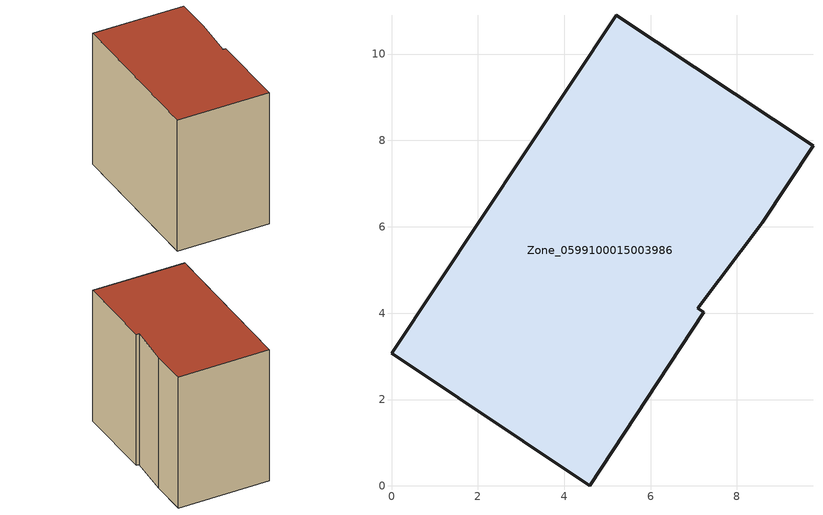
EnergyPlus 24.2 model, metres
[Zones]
Zone_0599100015003986
 floor ground (C_G): 0,3.07 5.21,10.9 9.76,7.88 8.59,6.09 7.09,4.12 7.23,4.02 4.59,0 z0.59
 wall outside (C_F): 7.09,4.12 8.59,6.09 9.76,7.88 5.21,10.9 0,3.07 4.59,0 7.23,4.02 7.09,4.12 z0.59:8.86
 roof outside (C_R): 4.59,0 7.23,4.02 7.09,4.12 8.59,6.09 9.76,7.88 5.21,10.9 0,3.07 z8.86
[BUILDING]
Pand.0599100015003986: North Axis=0; Terrain=City; Loads Convergence Tolerance Value=0.04; Temperature Convergence Tolerance Value=0.4; Solar Distribution=FullExterior; Maximum Number of Warmup Days=25; Minimum Number of Warmup Days=1
[Site:Location]
Rotterdam.The.Hague.AP_ZH_NLD Design_Conditions: Latitude=51.96; Longitude=4.45; Time Zone=1; Elevation=-4.5
[SITE:GROUNDTEMPERATURE:BUILDINGSURFACE]
18, 18, 18, 18, 18, 18, 18, 18, 18, 18, 18, 18
[MATERIAL] Thermal Absorptance=0.9; Solar Absorptance=0.7; Visible Absorptance=0.7
Name | Roughness | Thickness | Conductivity | Density | Specific Heat
G.TC.1975-1991 | MediumSmooth | 0.15 | 0.288461 | 540 | 1210
F.TC.1975-1991 | Rough | 0.3 | 0.230769 | 1920 | 840
R.TC.1975-1991 | MediumRough | 0.2 | 0.153846 | 1500 | 1000
[CONSTRUCTION]
C_G: G.TC.1975-1991
C_F: F.TC.1975-1991
C_R: R.TC.1975-1991
[ZONE]
Zone_0599100015003986: Type=1; Multiplier=1; Ceiling Height=Autocalculate; Volume=Autocalculate; Floor Area=autocalculate; Part of Total Floor Area=Yes
[ZONEINFILTRATION:DESIGNFLOWRATE]
Infil_Zone_0599100015003986: Zone or ZoneList or Space or SpaceList=Zone_0599100015003986; Schedule=AlwaysOn; Design Flow Rate Calculation Method=Flow/Area; Flow Rate per Floor Area=0.003; Constant Term Coefficient=1; Temperature Term Coefficient=0; Velocity Term Coefficient=0; Velocity Squared Term Coefficient=0
[HVACTEMPLATE:ZONE:IDEALLOADSAIRSYSTEM]
Zone_0599100015003986: Maximum Heating Supply Air Temperature=50; Minimum Cooling Supply Air Temperature=13; Maximum Heating Supply Air Humidity Ratio=0.0156; Minimum Cooling Supply Air Humidity Ratio=0.0077; Heating Limit=NoLimit; Cooling Limit=NoLimit; Dehumidification Control Type=ConstantSensibleHeatRatio; Cooling Sensible Heat Ratio=0.7; Dehumidification Setpoint=60; Humidification Control Type=None; Humidification Setpoint=30; Outdoor Air Method=None; Outdoor Air Flow Rate per Person=0.00944; Outdoor Air Flow Rate per Zone Floor Area=0; Outdoor Air Flow Rate per Zone=0; Demand Controlled Ventilation Type=None; Outdoor Air Economizer Type=NoEconomizer; Heat Recovery Type=None; Sensible Heat Recovery Effectiveness=0.7; Latent Heat Recovery Effectiveness=0.65
[ZONECONTROL:THERMOSTAT]
ThermostatControl_Zone_0599100015003986: Zone or ZoneList=Zone_0599100015003986; Control Type Schedule=DualSetpointControlType; Control 1=Thermostat_Zone_0599100015003986; Temperature Difference Between Cutout And Setpoint=0
[THERMOSTATSETPOINT:DUALSETPOINT]
Thermostat_Zone_0599100015003986: Heating Setpoint Temperature Schedule=HeatingSetpoint_Zone_0599100015003986; Cooling Setpoint Temperature Schedule=CoolingSetpoint_Zone_0599100015003986
[SCHEDULE:COMPACT]
HeatingSetpoint_Zone_0599100015003986: Through: 12/31, For: AllDays, Until: 24:00, 21
CoolingSetpoint_Zone_0599100015003986: Through: 12/31, For: AllDays, Until: 24:00, 24
DualSetpointControlType: Through: 12/31, For: AllDays, Until: 24:00, 4
AlwaysOn: Through: 12/31, For: AllDays, Until: 24:00, 1
